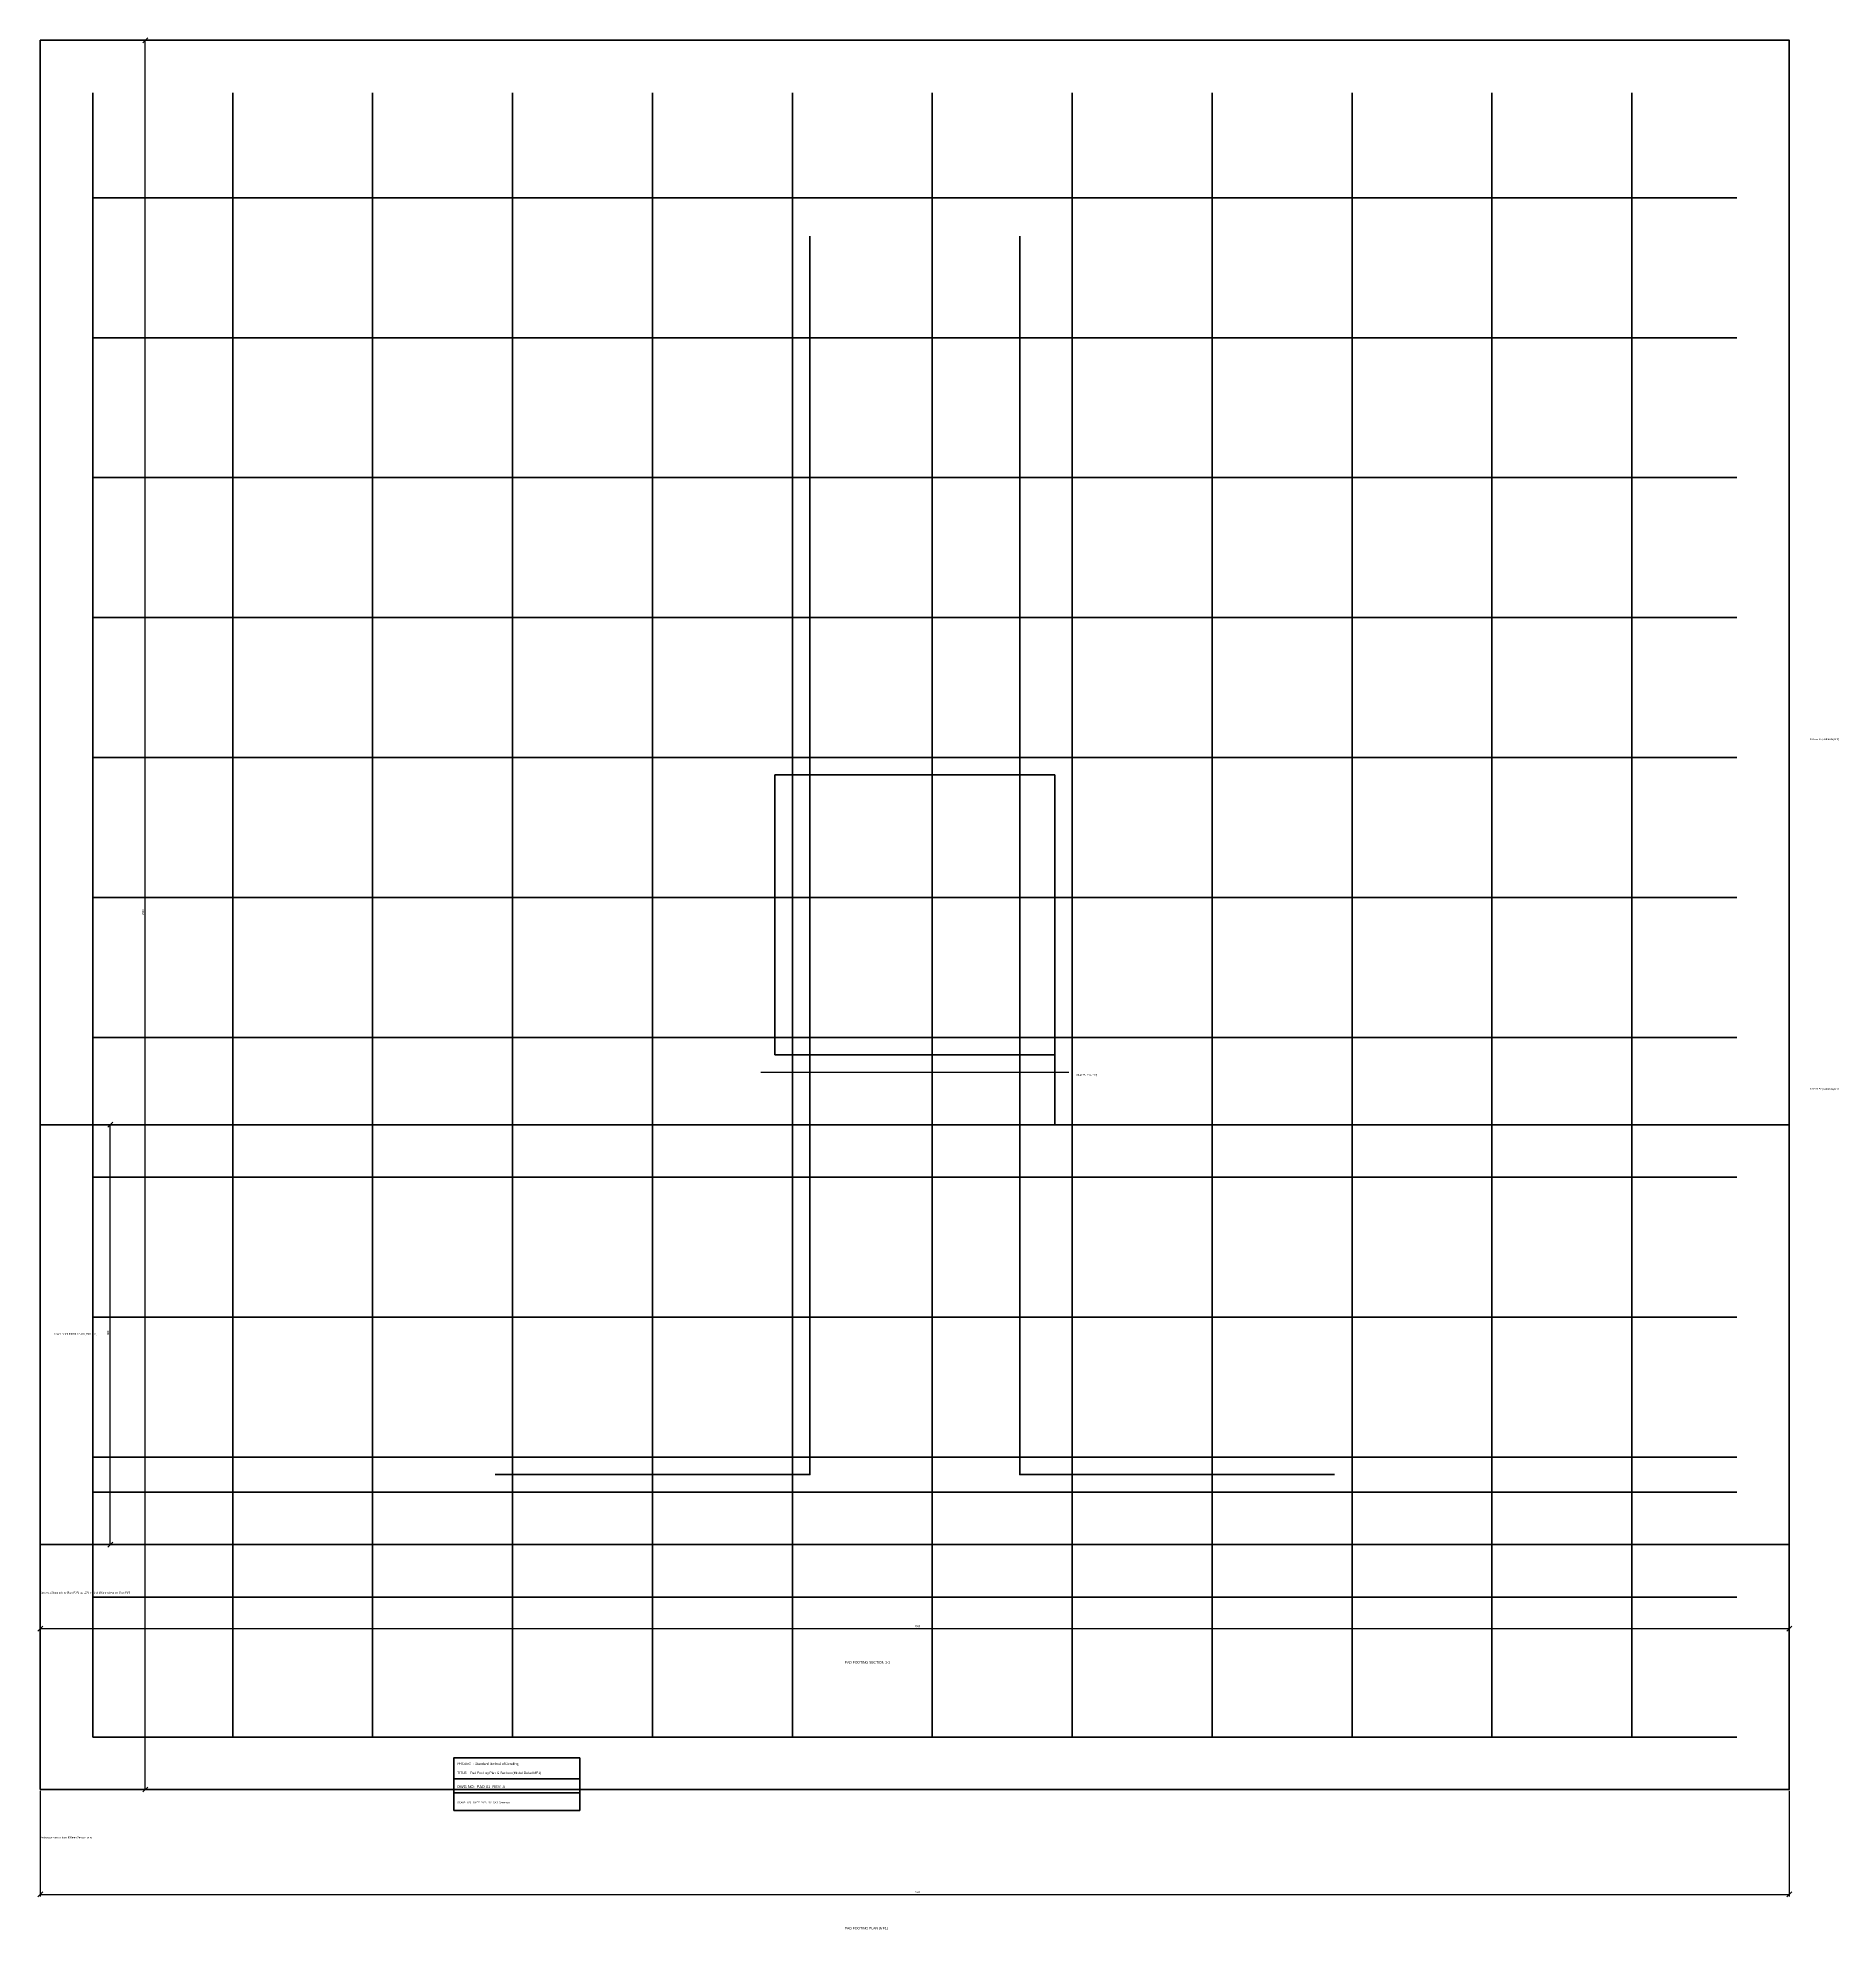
# Model space of a CAD drawing. Header units: millimetres. Extents: x 46 to 2620, y -151 to 2554.
import ezdxf

# ---------------------------------------------------------------- set-up
doc = ezdxf.new("R2010")
doc.units = ezdxf.units.MM
for name, color, linetype, lineweight in [('ANNOTATIONS', 7, 'Continuous', 25), ('BORDER_TITLE', 7, 'Continuous', 70), ('CENTRELINES', 2, 'Continuous', 25), ('CONCRETE', 4, 'Continuous', 35), ('DIMENSIONS', 2, 'Continuous', 25), ('REBAR_BOT', 3, 'Continuous', 70), ('REBAR_MAIN', 1, 'Continuous', 70)]:
    doc.layers.add(name, color=color, linetype=linetype, lineweight=lineweight)

msp = doc.modelspace()

# ---------------------------------------------------------------- linework, layer by layer
at = {"layer": 'BORDER_TITLE'}
for p, q in [((641, 65), (821, 65)), ((641, 45), (821, 45))]:
    msp.add_line(p, q, dxfattribs=at)
msp.add_lwpolyline([(641, 20), (821, 20), (821, 95), (641, 95), (641, 20)], dxfattribs=at)
at = {"layer": 'CENTRELINES'}
msp.add_line((1080, 1075), (1520, 1075), dxfattribs=at)
at = {"layer": 'CONCRETE'}
for points in [[(50, 50), (2550, 50), (2550, 2550), (50, 2550)], [(1100, 1100), (1500, 1100), (1500, 1500), (1100, 1500)], [(50, 400), (2550, 400), (2550, 1000), (50, 1000)]]:
    msp.add_lwpolyline(points, close=True, dxfattribs=at)
msp.add_lwpolyline([(1100, 1000), (1500, 1000), (1500, 1500), (1100, 1500)], dxfattribs=at)
at = {"layer": 'DIMENSIONS'}
for p, q in [((52, 2550), (203, 2550)), ((196.4645, 2546.4645), (203.5355, 2553.5355)), ((200, 50), (200, 2550)), ((146.4645, 996.4645), (153.5355, 1003.5355)), ((52, 1000), (153, 1000)), ((150, 400), (150, 1000)), ((50, 398), (50, 277)), ((52, 400), (153, 400)), ((146.4645, 396.4645), (153.5355, 403.5355)), ((2550, 398), (2550, 277)), ((46.4645, 276.4645), (53.5355, 283.5355)), ((50, 280), (2550, 280)), ((2546.4645, 276.4645), (2553.5355, 283.5355)), ((50, 48), (50, -103)), ((52, 50), (203, 50)), ((196.4645, 46.4645), (203.5355, 53.5355)), ((2550, 48), (2550, -103)), ((46.4645, -103.5355), (53.5355, -96.4645)), ((50, -100), (2550, -100)), ((2546.4645, -103.5355), (2553.5355, -96.4645))]:
    msp.add_line(p, q, dxfattribs=at)
at = {"layer": 'REBAR_BOT'}
for p, q in [((125, 125), (125, 2475)), ((325, 125), (325, 2475)), ((525, 125), (525, 2475)), ((725, 125), (725, 2475)), ((925, 125), (925, 2475)), ((1125, 125), (1125, 2475)), ((1325, 125), (1325, 2475)), ((1525, 125), (1525, 2475)), ((1725, 125), (1725, 2475)), ((1925, 125), (1925, 2475)), ((2125, 125), (2125, 2475)), ((2325, 125), (2325, 2475)), ((125, 2325), (2475, 2325)), ((125, 2125), (2475, 2125)), ((125, 1925), (2475, 1925)), ((125, 1725), (2475, 1725)), ((125, 1525), (2475, 1525)), ((125, 1325), (2475, 1325)), ((125, 1125), (2475, 1125)), ((125, 925), (2475, 925)), ((125, 725), (2475, 725)), ((125, 525), (2475, 525)), ((125, 475), (2475, 475)), ((125, 325), (2475, 325)), ((125, 125), (2475, 125))]:
    msp.add_line(p, q, dxfattribs=at)
at = {"layer": 'REBAR_MAIN'}
for points in [[(1150, 2270), (1150, 500), (700, 500)], [(1450, 2270), (1450, 500), (1900, 500)]]:
    msp.add_lwpolyline(points, dxfattribs=at)

# ---------------------------------------------------------------- texts
at = {"layer": 'ANNOTATIONS'}
for s, height, p in [('12 H25 B1 (bottom layer 1)', 2.5, (2580, 1550)), ('kicker 75 [Rule F17]', 2.5, (1530, 1070)), ('12 H25 B2 (bottom layer 2)', 2.5, (2580, 1050)), ('Cover 75mm bottom & sides [Rule F02]', 2.5, (70, 700)), ('Starters: 450mm min leg [Rule F07]; lap 1270mm (incl 150mm tolerance) [Rule F17]', 2.5, (50, 330)), ('PAD FOOTING SECTION 1-1', 3.5, (1200, 230)), ('Anchorage from col face: 925mm (Straight bars)', 2.5, (50, -20)), ('PAD FOOTING PLAN (MF1)', 3.5, (1200, -150))]:
    msp.add_text(s, height=height, dxfattribs=at).set_placement(p)
at = {"layer": 'BORDER_TITLE'}
for s, height, p in [('PROJECT: Standard Method of Detailing', 3.5, (646, 85)), ('TITLE:   Pad Footing Plan & Section (Model Detail MF1)', 3.5, (646, 72)), ('DWG NO:  PAD-01  REV: A', 4, (646, 52)), ('SCALE: 1:20   DATE: 2026   BY: CAD Generator', 2.5, (646, 30))]:
    msp.add_text(s, height=height, dxfattribs=at).set_placement(p)
at = {"layer": 'DIMENSIONS'}
for s, p in [('2500', (198, 1300)), ('600', (148, 700))]:
    msp.add_text(s, height=2.5, rotation=90, dxfattribs=at).set_placement(p)
for p in [(1300, 282), (1300, -98)]:
    msp.add_text('2500', height=2.5, dxfattribs=at).set_placement(p)

doc.saveas('drawing.dxf')
